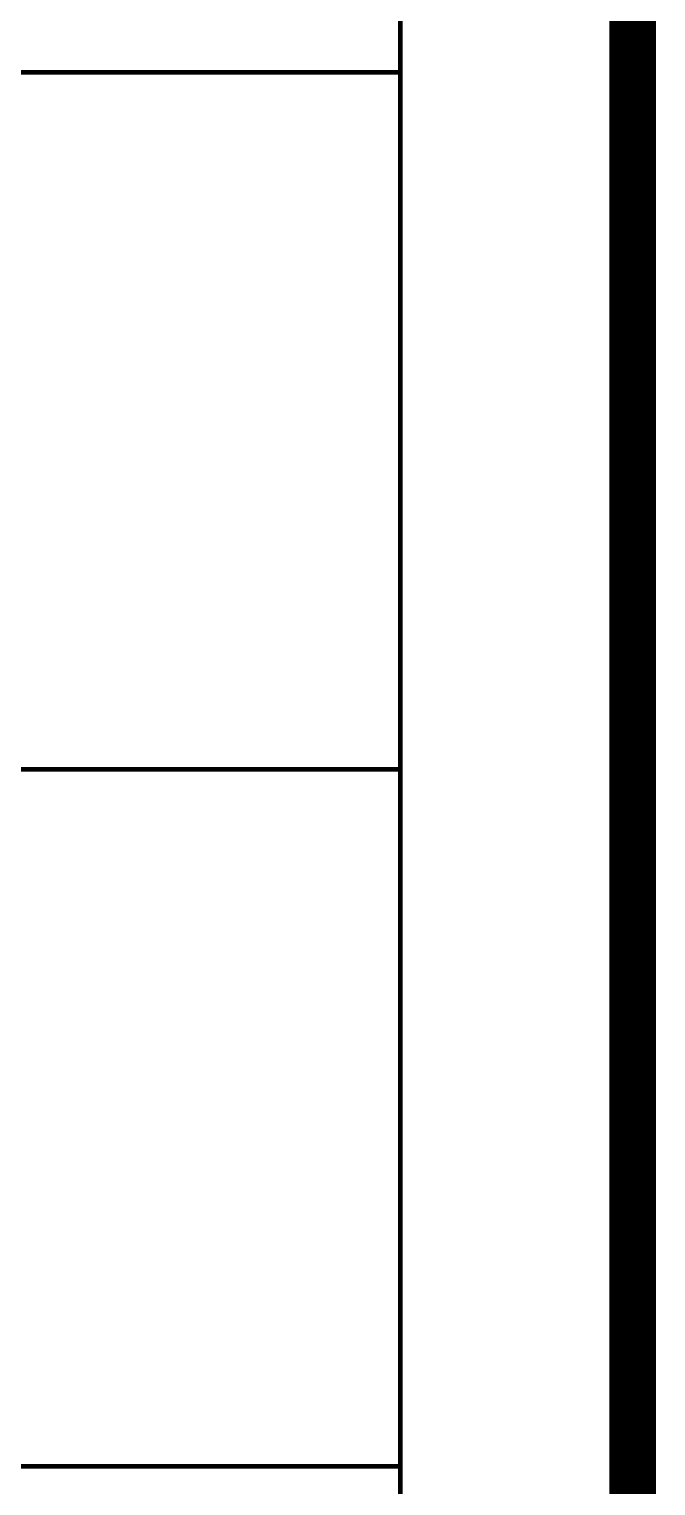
# Model space of a CAD drawing. Extents: x -19968 to 86481, y -139706 to -66979.
# Drawn here: x 84828 to 85503, y -124649 to -123081 of the extents above; entities that cross this region are included whole.
import ezdxf

# ---------------------------------------------------------------- set-up
doc = ezdxf.new("R2010")
doc.units = 0
doc.header["$LTSCALE"] = 1000
doc.header["$MEASUREMENT"] = 0

# ---------------------------------------------------------------- blocks, each defined once
blk = doc.blocks.new('图签信息')
at = {"const_width": 0.5}
blk.add_lwpolyline([(-65, 0), (0, 0), (0, 500.5), (-65, 500.5)], close=True, dxfattribs=at)
at = {"const_width": 0.05}
for points in [[(-62.5, 103.262), (-2.5, 103.262), (-2.5, 163.262), (-62.5, 163.262), (-62.5, 103.262)], [(-62.5, 155.762), (-2.5, 155.762)], [(-62.5, 148.262), (-2.5, 148.262)], [(-62.5, 140.762), (-2.5, 140.762)]]:
    blk.add_lwpolyline(points, dxfattribs=at)

msp = doc.modelspace()

# ---------------------------------------------------------------- block references
at = {"xscale": 100, "yscale": 100, "zscale": 100}
msp.add_blockref('图签信息', (85478, -138704), dxfattribs=at)

doc.saveas('drawing.dxf')
